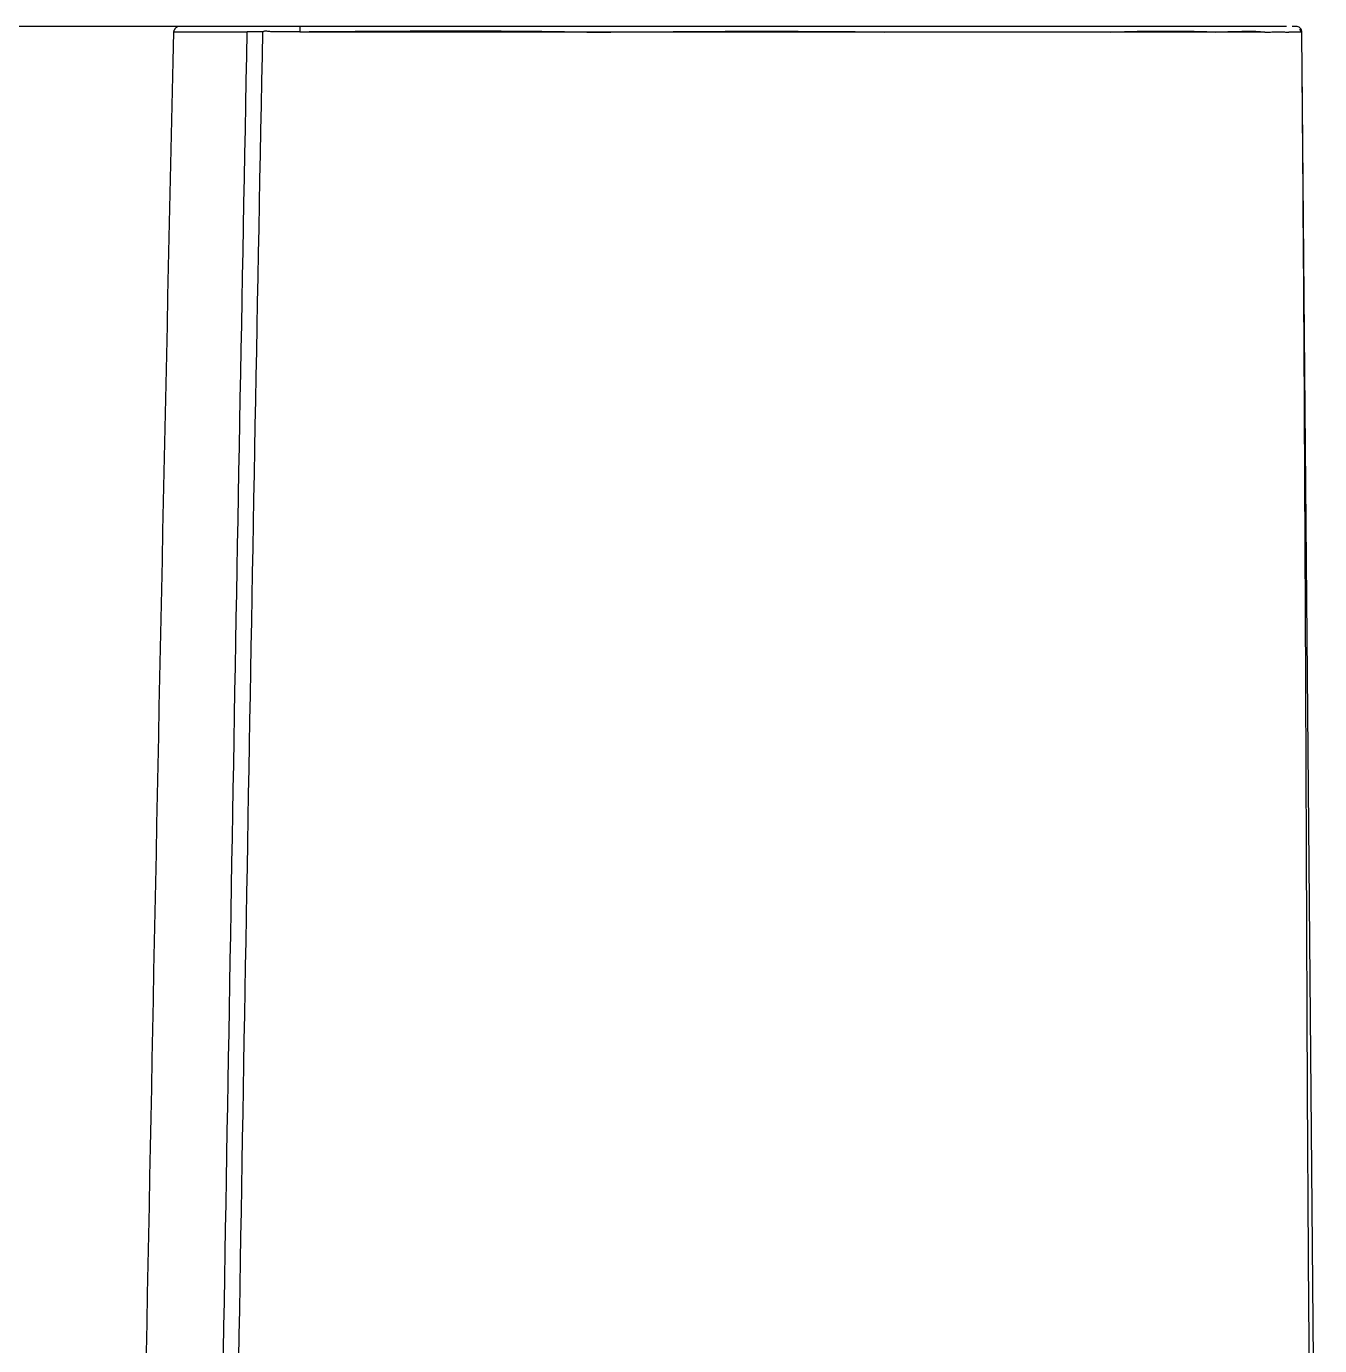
# Model space of a CAD drawing. Header units: millimetres. Extents: x 1677 to 3499, y -182 to 1106.
# Drawn here: x 2474.7 to 2542.1, y 826 to 894.8 of the extents above; entities that cross this region are included whole.
import ezdxf

# ---------------------------------------------------------------- set-up
doc = ezdxf.new("R2010")
doc.units = ezdxf.units.MM
doc.linetypes.add('CENTERX2', pattern=[20.32, 12.7, -2.54, 2.54, -2.54])
doc.layers.add('中心线层', color=1, linetype='CENTERX2', lineweight=25)

msp = doc.modelspace()

# ---------------------------------------------------------------- linework, layer by layer
at = {"layer": '中心线层', "color": 7, "linetype": 'Continuous', "lineweight": 25}
for p, q in [((2482.691, 894.82), (2374.706, 894.82)), ((2482.393, 894.541), (2486.22, 894.541)), ((2487.04, 894.541), (2487.013, 894.541)), ((2488.958, 894.82), (2488.958, 894.541)), ((2541.2, 894.522), (2541.097, 894.671)), ((2541.185, 894.522), (2541.188, 894.522))]:
    msp.add_line(p, q, dxfattribs=at)
at = {"layer": '中心线层', "color": 8, "linetype": 'Continuous', "lineweight": 25}
msp.add_line((2541.188, 894.522), (2541.2, 894.522), dxfattribs=at)
at = {"layer": '中心线层', "color": 7, "linetype": 'Continuous', "lineweight": 25}
for points in [[(2482.392, 894.541), (2482.392, 894.534), (2482.391, 894.527)], [(2542.083, 793.299), (2541.647, 843.202), (2541.216, 892.659)]]:
    msp.add_lwpolyline(points, dxfattribs=at)
for points, knots in [([(2430.943, 777.199), (2437.557, 777.216), (2444.169, 777.309), (2454.081, 777.623), (2457.382, 777.757), (2462.327, 778.005), (2463.974, 778.096), (2466.03, 778.224), (2466.647, 778.263), (2467.264, 778.304), (2467.675, 778.331), (2467.88, 778.345), (2468.905, 778.441), (2469.719, 778.577), (2471.335, 778.963), (2472.137, 779.214), (2473.331, 779.684), (2473.725, 779.856), (2474.493, 780.224), (2474.869, 780.421), (2475.974, 781.051), (2476.678, 781.521), (2478.022, 782.566), (2478.663, 783.144), (2479.843, 784.37), (2480.385, 785.021), (2481.13, 786.053), (2481.367, 786.406), (2481.818, 787.131), (2482.033, 787.504), (2482.635, 788.639), (2482.982, 789.416), (2483.573, 791.009), (2483.817, 791.824), (2484.103, 793.077), (2484.186, 793.5), (2484.321, 794.346), (2484.375, 794.769), (2484.453, 795.616), (2484.477, 796.04), (2484.495, 796.889), (2484.501, 797.314), (2484.537, 799.436), (2484.624, 804.531), (2484.71, 809.626), (2485.229, 840.196), (2485.687, 867.37), (2486.22, 894.541)], [0, 0, 0, 0, 16040.321934, 16040.321934, 24060.482901, 24060.482901, 28070.563385, 28070.563385, 29073.083506, 29574.343566, 29574.343566, 30075.603627, 30075.603627, 32080.643868, 32080.643868, 34085.68411, 34085.68411, 35088.204231, 35088.204231, 36090.724352, 36090.724352, 38095.764594, 38095.764594, 40100.804835, 40100.804835, 42105.845077, 42105.845077, 43108.365198, 43108.365198, 44110.885319, 44110.885319, 46115.925561, 46115.925561, 48120.965803, 48120.965803, 49123.485923, 49123.485923, 50126.006044, 50126.006044, 51128.526165, 51128.526165, 52131.046286, 52131.046286, 56141.12677, 64161.287737, 64161.287737, 128322.575474, 128322.575474, 128322.575474, 128322.575474]), ([(2487.013, 894.541), (2486.473, 867.19), (2486.01, 839.837), (2485.486, 809.065), (2485.427, 805.645), (2485.339, 800.517), (2485.31, 798.807), (2485.273, 796.67), (2485.269, 796.243), (2485.221, 795.389), (2485.182, 794.963), (2485.024, 793.685), (2484.862, 792.829), (2484.432, 791.164), (2484.166, 790.351), (2483.532, 788.763), (2483.164, 787.988), (2482.32, 786.479), (2481.851, 785.759), (2480.826, 784.393), (2480.269, 783.746), (2479.062, 782.528), (2478.409, 781.954), (2477.047, 780.916), (2476.334, 780.448), (2475.219, 779.82), (2474.839, 779.623), (2474.065, 779.254), (2473.668, 779.082), (2472.465, 778.608), (2471.657, 778.353), (2470.028, 777.955), (2469.209, 777.813), (2467.97, 777.685), (2467.555, 777.661), (2466.727, 777.606), (2464.654, 777.473), (2462.579, 777.358), (2457.596, 777.106), (2454.268, 776.97), (2444.277, 776.652), (2437.612, 776.558), (2430.945, 776.541)], [0, 0, 0, 0, 55772.919058, 55772.919058, 62744.53394, 62744.53394, 66230.341381, 66230.341381, 67101.793241, 67101.793241, 67973.245102, 67973.245102, 69716.148822, 69716.148822, 71459.052543, 71459.052543, 73201.956263, 73201.956263, 74944.859984, 74944.859984, 76687.763704, 76687.763704, 78430.667425, 78430.667425, 80173.571145, 80173.571145, 81045.023006, 81045.023006, 81916.474866, 81916.474866, 83659.378587, 83659.378587, 85402.282307, 85402.282307, 86273.734167, 86273.734167, 87145.186028, 90630.993469, 90630.993469, 97602.608351, 97602.608351, 111545.838115, 111545.838115, 111545.838115, 111545.838115]), ([(2482.691, 894.82), (2482.673, 894.819), (2482.638, 894.817), (2482.589, 894.803), (2482.544, 894.783), (2482.506, 894.757), (2482.473, 894.727), (2482.446, 894.694), (2482.425, 894.661), (2482.415, 894.637), (2482.411, 894.625)], [0, 0, 0, 0, 6908.653887, 13425.985387, 19569.003922, 25351.818123, 30788.910688, 35872.99253, 40615.666501, 45029.98308, 45029.98308, 45029.98308, 45029.98308]), ([(2488.958, 894.82), (2488.445, 894.82), (2487.963, 894.82), (2487.3, 894.82), (2487.159, 894.82), (2486.914, 894.82), (2486.815, 894.82), (2486.676, 894.82), (2486.627, 894.82), (2486.536, 894.82), (2486.5, 894.82), (2486.385, 894.82), (2486.295, 894.82), (2486.135, 894.82), (2486.055, 894.82), (2485.816, 894.82), (2485.657, 894.82), (2485.178, 894.82), (2484.859, 894.82), (2483.924, 894.82), (2483.308, 894.82), (2482.691, 894.82)], [0, 0, 0, 0, 10865.723417, 10865.723417, 13931.476627, 13931.476627, 16946.531811, 16946.531811, 18460.993662, 18460.993662, 19975.455514, 19975.455514, 22239.793047, 22239.793047, 24504.13058, 24504.13058, 29032.805647, 29032.805647, 38090.155779, 38090.155779, 55589.500507, 55589.500507, 55589.500507, 55589.500507]), ([(2487.013, 894.541), (2486.871, 894.541), (2486.727, 894.541), (2486.455, 894.541), (2486.328, 894.541), (2486.22, 894.541)], [0, 0, 0, 0, 6795.302205, 6795.302205, 13590.604409, 13590.604409, 13590.604409, 13590.604409]), ([(2487.444, 894.541), (2487.41, 894.541), (2487.376, 894.547), (2487.308, 894.557), (2487.274, 894.561), (2487.206, 894.566), (2487.172, 894.567), (2487.121, 894.564), (2487.104, 894.562), (2487.071, 894.556), (2487.054, 894.551), (2487.04, 894.541)], [0, 0, 0, 0, 7424.960845, 7424.960845, 14849.921691, 14849.921691, 22274.882536, 22274.882536, 25987.362959, 25987.362959, 29699.843382, 29699.843382, 29699.843382, 29699.843382]), ([(2540.406, 894.82), (2540.383, 894.82), (2540.339, 894.82), (2540.267, 894.82), (2540.18, 894.82), (2540.005, 894.82), (2539.699, 894.82), (2539.289, 894.82), (2538.878, 894.82), (2538.474, 894.82), (2537.831, 894.82), (2537.096, 894.82), (2536.504, 894.82), (2536.271, 894.82), (2536.161, 894.82), (2535.981, 894.82), (2535.725, 894.82), (2535.383, 894.82), (2534.938, 894.82), (2534.369, 894.82), (2533.648, 894.82), (2532.734, 894.82), (2531.578, 894.82), (2530.123, 894.82), (2528.286, 894.82), (2525.993, 894.82), (2523.139, 894.82), (2520.074, 894.82), (2516.998, 894.82), (2514.114, 894.82), (2511.124, 894.82), (2508.058, 894.82), (2504.941, 894.82), (2501.789, 894.82), (2498.614, 894.82), (2495.414, 894.82), (2492.195, 894.82), (2490.037, 894.82), (2488.958, 894.82)], [0, 0, 0, 0, 3007.468142, 6014.050447, 9019.771042, 13062.655126, 24814.872611, 36315.466205, 40613.855971, 47821.127568, 56442.289831, 67614.348363, 72332.328712, 72722.906149, 73664.590821, 75156.54111, 77197.444803, 79785.622285, 82919.319217, 86597.364845, 90820.464638, 95593.514181, 100929.453925, 106843.492222, 113294.249466, 120260.765085, 127812.255436, 135934.725561, 141933.172474, 147933.143839, 153941.311601, 159952.576831, 165952.031528, 171927.924407, 177899.774615, 183875.132639, 189858.112492, 195850.763099, 195850.763099, 195850.763099, 195850.763099]), ([(2488.958, 894.541), (2491.521, 894.565), (2494.075, 894.581), (2497.881, 894.585), (2499.146, 894.583), (2501.664, 894.564), (2502.917, 894.545), (2504.161, 894.522)], [0, 0, 0, 0, 9616.847215, 9616.847215, 14425.270822, 14425.270822, 19233.69443, 19233.69443, 19233.69443, 19233.69443]), ([(2504.161, 894.522), (2502.886, 894.522), (2501.6, 894.522), (2496.566, 894.522), (2492.769, 894.522), (2488.958, 894.522)], [0, 0, 0, 0, 3510.336889, 3510.336889, 13649.187525, 13649.187525, 13649.187525, 13649.187525]), ([(2504.161, 894.522), (2505.513, 894.527), (2506.853, 894.535), (2509.502, 894.553), (2510.811, 894.562), (2512.738, 894.567), (2513.375, 894.566), (2514.636, 894.562), (2515.26, 894.562), (2517.108, 894.555), (2518.305, 894.545), (2519.46, 894.525)], [0, 0, 0, 0, 7488.522092, 7488.522092, 14977.044184, 14977.044184, 18721.30523, 18721.30523, 22465.566276, 22465.566276, 29954.088368, 29954.088368, 29954.088368, 29954.088368]), ([(2519.46, 894.522), (2517.597, 894.522), (2515.589, 894.522), (2510.501, 894.522), (2507.366, 894.522), (2504.161, 894.522)], [0, 0, 0, 0, 5562.956079, 5562.956079, 13728.78519, 13728.78519, 13728.78519, 13728.78519]), ([(2531.247, 894.522), (2530.619, 894.522), (2529.937, 894.522), (2527.944, 894.522), (2526.497, 894.522), (2523.275, 894.522), (2521.508, 894.522), (2519.557, 894.522), (2519.508, 894.522), (2519.46, 894.522)], [0, 0, 0, 0, 5590.265579, 5590.265579, 14913.418421, 14913.418421, 24236.571263, 24236.571263, 24473.217961, 24473.217961, 24473.217961, 24473.217961]), ([(2531.247, 894.522), (2531.902, 894.547), (2532.495, 894.563), (2533.578, 894.578), (2534.067, 894.578), (2534.957, 894.573), (2535.357, 894.568), (2536.086, 894.553), (2536.415, 894.544), (2536.718, 894.522)], [0, 0, 0, 0, 6143.772266, 6143.772266, 12287.544532, 12287.544532, 18431.316797, 18431.316797, 24575.089063, 24575.089063, 24575.089063, 24575.089063]), ([(2536.718, 894.522), (2536.667, 894.522), (2536.615, 894.522), (2536.068, 894.522), (2535.504, 894.522), (2534.157, 894.522), (2533.365, 894.522), (2532.061, 894.522), (2531.666, 894.522), (2531.247, 894.522)], [0, 0, 0, 0, 1052.657695, 1052.657695, 10858.454494, 10858.454494, 20664.251294, 20664.251294, 24590.383858, 24590.383858, 24590.383858, 24590.383858]), ([(2536.718, 894.522), (2537.321, 894.545), (2537.812, 894.562), (2538.435, 894.569), (2538.623, 894.569), (2538.971, 894.556), (2539.131, 894.54), (2539.278, 894.522)], [0, 0, 0, 0, 9800.773804, 9800.773804, 14701.160705, 14701.160705, 19601.547607, 19601.547607, 19601.547607, 19601.547607]), ([(2539.278, 894.522), (2539.131, 894.522), (2538.972, 894.522), (2538.277, 894.522), (2537.624, 894.522), (2536.718, 894.522)], [0, 0, 0, 0, 3455.371626, 3455.371626, 13893.271757, 13893.271757, 13893.271757, 13893.271757]), ([(2539.278, 894.522), (2539.327, 894.523), (2539.427, 894.525), (2539.566, 894.527), (2539.699, 894.528), (2539.824, 894.529), (2539.943, 894.53), (2540.054, 894.53), (2540.159, 894.529), (2540.258, 894.528), (2540.35, 894.527), (2540.438, 894.525), (2540.491, 894.523), (2540.518, 894.522)], [0, 0, 0, 0, 5421.873621, 10897.119094, 16425.924735, 22008.467234, 27644.910584, 33335.405112, 39080.086593, 44879.075472, 50732.476204, 56640.376719, 62602.84803, 62602.84803, 62602.84803, 62602.84803]), ([(2541.2, 894.522), (2541.218, 894.522), (2541.11, 894.522), (2540.697, 894.522), (2540.614, 894.522), (2540.518, 894.522)], [0, 0, 0, 0, 11410.577075, 11410.577075, 13908.015987, 13908.015987, 13908.015987, 13908.015987]), ([(2540.9, 894.82), (2540.893, 894.82), (2540.879, 894.82), (2540.808, 894.82), (2540.704, 894.82), (2540.702, 894.82)], [0, 0, 0, 0, 9943.021705, 19433.867825, 19629.010663, 19629.010663, 19629.010663, 19629.010663]), ([(2541.199, 894.522), (2541.199, 894.593), (2541.169, 894.675), (2541.052, 894.791), (2540.97, 894.82), (2540.9, 894.82)], [0, 0, 0, 0, 6954.820898, 6954.820898, 13909.641795, 13909.641795, 13909.641795, 13909.641795]), ([(2542.129, 781.788), (2542.128, 781.865), (2542.081, 785.596), (2541.983, 792.185), (2541.85, 801.545), (2541.739, 809.988), (2541.646, 818.455), (2541.566, 827.867), (2541.502, 838.234), (2541.453, 849.511), (2541.409, 860.773), (2541.358, 872.027), (2541.292, 883.276), (2541.232, 890.766), (2541.201, 894.522)], [0, 0, 0, 0, 144.043718, 7040.950318, 12099.001639, 17062.998798, 21963.059131, 26847.690256, 33400.264984, 40048.471093, 46812.088506, 53683.828454, 60637.458872, 67634.877319, 67634.877319, 67634.877319, 67634.877319])]:
    msp.add_open_spline(points, degree=3, knots=knots, dxfattribs=at)
for points in [[(2480.399, 796.592), (2481.039, 829.237), (2481.649, 861.883), (2482.391, 894.527)], [(2482.411, 894.625), (2482.401, 894.599), (2482.394, 894.571), (2482.392, 894.541)], [(2482.396, 894.541), (2482.398, 894.57), (2482.403, 894.598), (2482.411, 894.625)], [(2488.958, 894.541), (2488.453, 894.541), (2487.949, 894.541), (2487.444, 894.541)]]:
    msp.add_open_spline(points, degree=3, dxfattribs=at)

doc.saveas('drawing.dxf')
